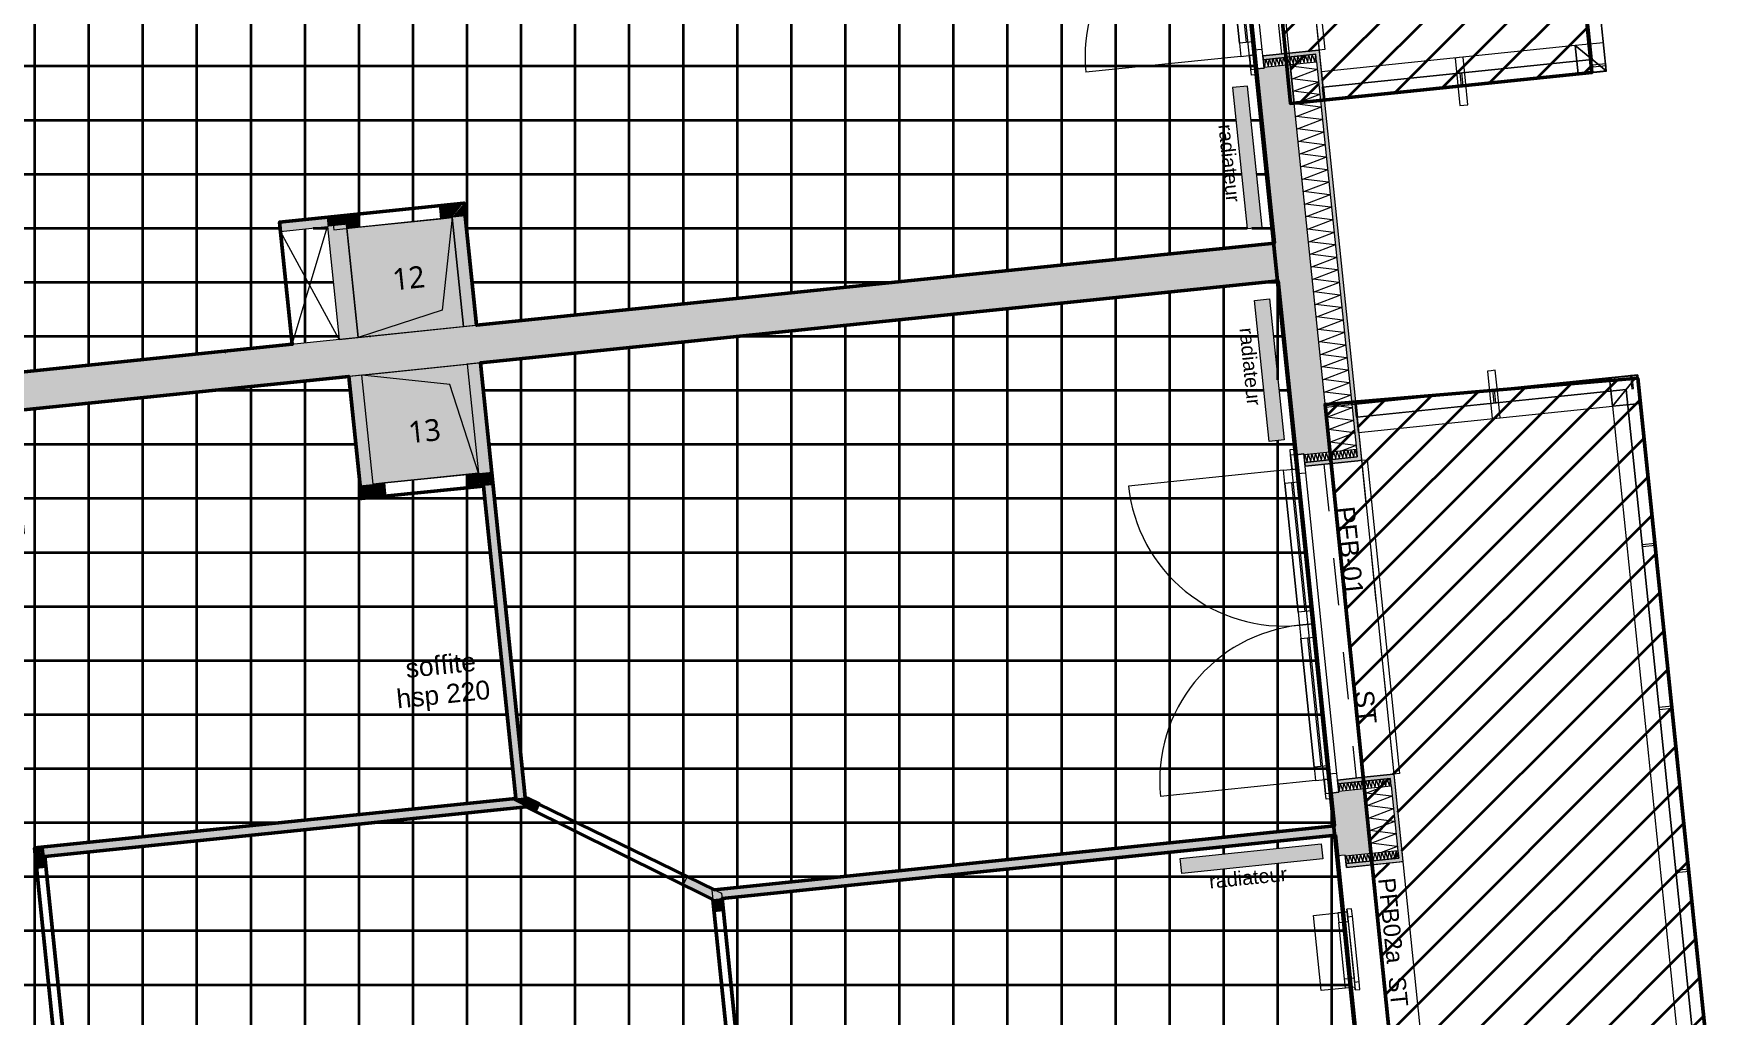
# Model space of a CAD drawing. Header units: metres. Extents: x 399 to 3028, y -427 to 863.
# Drawn here: x 721.58 to 730.52, y -324.22 to -319.02 of the extents above; entities that cross this region are included whole.
import ezdxf

# ---------------------------------------------------------------- set-up
doc = ezdxf.new("R2010")
doc.units = ezdxf.units.M
doc.linetypes.add('IMPORT-Traits plan _6_', pattern=[0.5, 0.25, -0.25])
for name, color, linetype, lineweight in [('01-Balcons_structure_Stylo_No__1', 250, 'Continuous', 9), ('01-Dalles_3D_Stylo_No__1', 250, 'Continuous', 9), ('01-Murs LOGTS', 250, 'Continuous', 9), ('01-Murs LOGTS_Stylo_No__1', 250, 'Continuous', 9), ('01-Murs_structure', 250, 'Continuous', 9), ('01-Murs_structure_Stylo_No__1', 250, 'Continuous', 9), ('01-Murs_structure_Stylo_No__2', 8, 'Continuous', 9), ('02-Cloisons_2nd oeuvre', 250, 'Continuous', 9), ('02-Cloisons_2nd oeuvre_Stylo_No__1', 250, 'Continuous', 9), ('02-Cloisons_2nd oeuvre_Stylo_No__47', 7, 'Continuous', 18), ('02-Gaines numerotées_Stylo_No__1', 250, 'Continuous', 9), ('02-Gaines numerotées_Stylo_No__2', 8, 'Continuous', 9), ('02-Gaines numerotées_Stylo_No__83', 7, 'Continuous', 18), ('02-Serrurerie GC_snd oeuvre_Stylo_No__1', 250, 'Continuous', 9), ('02-Serrurerie_2nd oeuvre_Stylo_No__1', 250, 'Continuous', 9), ('03-Mobilier_3D_Stylo_No__2', 8, 'Continuous', 9), ('03-Radiateurs_Stylo_No__1', 250, 'Continuous', 9), ('03-Radiateurs_Stylo_No__62', 253, 'Continuous', 9), ('04-Textes 100_text_Stylo_No__2', 8, 'Continuous', 9), ('04-Textes 50 _text_Stylo_No__7', 7, 'Continuous', 18), ('06-SHAB pièces 50_Stylo_No__102', 71, 'Continuous', 50), ('AES-Charge', 5, 'Continuous', 35), ('Fenêtres ARCHICAD_Stylo_No__1', 250, 'Continuous', 9), ('Marques de fenêtre ARCHICAD_Stylo_No__1', 250, 'Continuous', 9), ('Plan De Charge - PH R_1_dwg', 8, 'Continuous', 9)]:
    doc.layers.add(name, color=color, linetype=linetype, lineweight=lineweight)
doc.styles.add('Arial', font='arial.ttf', dxfattribs={"height": 0.1})
doc.styles.add('Arial_4', font='arial.ttf', dxfattribs={"height": 0.075})
doc.styles.add('Arial_6', font='arial.ttf', dxfattribs={"height": 0.09})
doc.styles.add('Malgun Gothic Semilight', font='malgunsl.ttf', dxfattribs={"height": 0.115})
pattern_1 = [(45, (46.337, 45.172), (-0.11242998, 0.11242998), [])]

# ---------------------------------------------------------------- blocks, each defined once
blk = doc.blocks.new('Plan De Charge - PH R_1_dwg__X415-779633-Plan De Charge - PH R_1 1_100')
at = {"layer": '01-Murs_structure_Stylo_No__2'}
blk.add_line((377.0884, -319.1933), (377.1226, -319.1803), dxfattribs=at)
at = {"layer": '01-Murs_structure_Stylo_No__2', "flags": 128}
for points in [[(377.0952, -319.2597), (377.2241, -319.2105), (377.0884, -319.1933)], [(377.102, -319.326), (377.2309, -319.2768), (377.0952, -319.2597)], [(377.1089, -319.3923), (377.2378, -319.3431), (377.102, -319.326)], [(377.1157, -319.4586), (377.2446, -319.4094), (377.1089, -319.3923)], [(377.1226, -319.5249), (377.2514, -319.4757), (377.1157, -319.4586)], [(377.1294, -319.5912), (377.2583, -319.5421), (377.1226, -319.5249)], [(377.1362, -319.6575), (377.2651, -319.6084), (377.1294, -319.5912)], [(377.1431, -319.7239), (377.2719, -319.6747), (377.1362, -319.6575)], [(377.1499, -319.7902), (377.2788, -319.741), (377.1431, -319.7239)], [(377.1567, -319.8565), (377.2856, -319.8073), (377.1499, -319.7902)], [(377.1636, -319.9228), (377.2925, -319.8736), (377.1567, -319.8565)], [(377.1704, -319.9891), (377.2993, -319.9399), (377.1636, -319.9228)], [(377.1772, -320.0554), (377.3061, -320.0063), (377.1704, -319.9891)], [(377.1841, -320.1218), (377.313, -320.0726), (377.1772, -320.0554)], [(377.1909, -320.1881), (377.3198, -320.1389), (377.1841, -320.1218)], [(377.1977, -320.2544), (377.3266, -320.2052), (377.1909, -320.1881)], [(377.2046, -320.3207), (377.3335, -320.2715), (377.1977, -320.2544)], [(377.2114, -320.387), (377.3403, -320.3378), (377.2046, -320.3207)], [(377.2183, -320.4533), (377.3471, -320.4042), (377.2114, -320.387)], [(377.2251, -320.5196), (377.354, -320.4705), (377.2183, -320.4533)], [(377.2319, -320.586), (377.3608, -320.5368), (377.2251, -320.5196)], [(377.2388, -320.6523), (377.3676, -320.6031), (377.2319, -320.586)], [(377.2456, -320.7186), (377.3745, -320.6694), (377.2388, -320.6523)], [(377.2524, -320.7849), (377.3813, -320.7357), (377.2456, -320.7186)], [(377.2593, -320.8512), (377.3882, -320.802), (377.2524, -320.7849)], [(377.2661, -320.9175), (377.395, -320.8684), (377.2593, -320.8512)], [(377.2729, -320.9839), (377.4018, -320.9347), (377.2661, -320.9175)], [(377.2798, -321.0502), (377.4087, -321.001), (377.2729, -320.9839)], [(377.2866, -321.1165), (377.4155, -321.0673), (377.2798, -321.0502)], [(377.3508, -321.2298), (377.4292, -321.1999), (377.2934, -321.1828), (377.4223, -321.1336), (377.2866, -321.1165)]]:
    blk.add_lwpolyline(points, dxfattribs=at)
blk = doc.blocks.new('Plan De Charge - PH R_1_dwg__X416-779634-Plan De Charge - PH R_1 1_100')
at = {"layer": '01-Murs_structure_Stylo_No__2'}
blk.add_line((377.4848, -323.0396), (377.5715, -323.0066), dxfattribs=at)
at = {"layer": '01-Murs_structure_Stylo_No__2', "flags": 128}
for points in [[(377.4917, -323.1059), (377.6206, -323.0568), (377.4848, -323.0396)], [(377.4985, -323.1723), (377.6274, -323.1231), (377.4917, -323.1059)], [(377.5053, -323.2386), (377.6342, -323.1894), (377.4985, -323.1723)], [(377.5635, -323.3542), (377.6479, -323.322), (377.5122, -323.3049), (377.6411, -323.2557), (377.5053, -323.2386)]]:
    blk.add_lwpolyline(points, dxfattribs=at)
blk = doc.blocks.new('Plan De Charge - PH R_1_dwg__X430-779648-Plan De Charge - PH R_1 1_100')
at = {"layer": '01-Murs_structure_Stylo_No__2', "flags": 128}
for points in [[(377.0109, -319.1525), (377.0249, -319.1894), (377.0298, -319.1506)], [(377.0298, -319.1506), (377.0439, -319.1874), (377.0488, -319.1486)], [(377.0488, -319.1486), (377.0628, -319.1855), (377.0677, -319.1467)], [(377.0677, -319.1467), (377.0818, -319.1835), (377.0867, -319.1447), (377.1007, -319.1816), (377.1056, -319.1428), (377.1197, -319.1796), (377.1246, -319.1408), (377.1386, -319.1776), (377.1435, -319.1389), (377.1576, -319.1757), (377.1625, -319.1369), (377.1765, -319.1737), (377.1814, -319.135), (377.1955, -319.1718), (377.2004, -319.133), (377.2144, -319.1698), (377.2193, -319.1311)], [(376.943, -319.181), (376.9491, -319.1972), (376.954, -319.1584), (376.9681, -319.1952), (376.973, -319.1564)], [(376.973, -319.1564), (376.987, -319.1933), (376.9919, -319.1545)], [(376.9919, -319.1545), (377.006, -319.1913), (377.0109, -319.1525)]]:
    blk.add_lwpolyline(points, dxfattribs=at)
blk = doc.blocks.new('Plan De Charge - PH R_1_dwg__X433-779651-Plan De Charge - PH R_1 1_100')
at = {"layer": '01-Murs_structure_Stylo_No__2', "flags": 128}
for points in [[(377.158, -321.2675), (377.1608, -321.2504), (377.1735, -321.2874), (377.1797, -321.2484), (377.1924, -321.2854)], [(377.1924, -321.2854), (377.1987, -321.2465), (377.2114, -321.2834)], [(377.2114, -321.2834), (377.2176, -321.2445), (377.2303, -321.2815)], [(377.2303, -321.2815), (377.2366, -321.2426), (377.2493, -321.2795)], [(377.2493, -321.2795), (377.2555, -321.2406), (377.2682, -321.2776)], [(377.2682, -321.2776), (377.2745, -321.2387), (377.2872, -321.2756)], [(377.2872, -321.2756), (377.2934, -321.2367), (377.3061, -321.2737), (377.3124, -321.2348), (377.3251, -321.2717), (377.3313, -321.2328), (377.344, -321.2698), (377.3503, -321.2309), (377.363, -321.2678), (377.3692, -321.2289), (377.3819, -321.2659), (377.3882, -321.227), (377.4009, -321.2639), (377.4071, -321.225), (377.4198, -321.262), (377.426, -321.223), (377.4388, -321.26)]]:
    blk.add_lwpolyline(points, dxfattribs=at)
blk = doc.blocks.new('Plan De Charge - PH R_1_dwg__X434-779652-Plan De Charge - PH R_1 1_100')
at = {"layer": '01-Murs_structure_Stylo_No__2', "flags": 128}
for points in [[(377.3379, -323.0128), (377.3441, -323.029), (377.349, -322.9903), (377.3631, -323.0271), (377.368, -322.9883)], [(377.368, -322.9883), (377.382, -323.0251), (377.3869, -322.9864)], [(377.3869, -322.9864), (377.401, -323.0232), (377.4059, -322.9844)], [(377.4059, -322.9844), (377.4199, -323.0212), (377.4248, -322.9824)], [(377.4248, -322.9824), (377.4389, -323.0193), (377.4438, -322.9805)], [(377.4438, -322.9805), (377.4578, -323.0173), (377.4627, -322.9785)], [(377.4627, -322.9785), (377.4768, -323.0154), (377.4817, -322.9766), (377.4957, -323.0134), (377.5006, -322.9746), (377.5146, -323.0115), (377.5195, -322.9727), (377.5336, -323.0095), (377.5385, -322.9707), (377.5525, -323.0076), (377.5574, -322.9688), (377.5715, -323.0056), (377.5764, -322.9668), (377.5904, -323.0036), (377.5953, -322.9649), (377.6094, -323.0017), (377.6143, -322.9629)]]:
    blk.add_lwpolyline(points, dxfattribs=at)
blk = doc.blocks.new('Plan De Charge - PH R_1_dwg__X436-779654-Plan De Charge - PH R_1 1_100')
at = {"layer": '01-Murs_structure_Stylo_No__2', "flags": 128}
for points in [[(377.5061, -323.3994), (377.5123, -323.3605), (377.525, -323.3974), (377.5313, -323.3585), (377.544, -323.3955), (377.5502, -323.3566), (377.5629, -323.3935), (377.5692, -323.3546), (377.5819, -323.3916), (377.5881, -323.3527), (377.6008, -323.3896), (377.6071, -323.3507), (377.6198, -323.3877), (377.626, -323.3487), (377.6387, -323.3857), (377.645, -323.3468), (377.6577, -323.3838)], [(377.377, -323.3913), (377.3797, -323.3741), (377.3924, -323.4111), (377.3986, -323.3722), (377.4113, -323.4091)], [(377.4113, -323.4091), (377.4176, -323.3702), (377.4303, -323.4072)], [(377.4303, -323.4072), (377.4365, -323.3683), (377.4492, -323.4052)], [(377.4492, -323.4052), (377.4555, -323.3663), (377.4682, -323.4033)], [(377.4682, -323.4033), (377.4744, -323.3644), (377.4871, -323.4013)], [(377.4871, -323.4013), (377.4934, -323.3624), (377.5061, -323.3994)]]:
    blk.add_lwpolyline(points, dxfattribs=at)
blk = doc.blocks.new('Plan De Charge - PH R_1_dwg_Fenêtre châssis double 22_4-779661-Plan De Charge - PH R_1 1_100')
at = {"layer": 'Fenêtres ARCHICAD_Stylo_No__1', "linetype": 'IMPORT-Traits plan _6_'}
for p, q in [((376.7209, -317.4172), (376.9055, -319.2077)), ((377.0658, -317.447), (377.2371, -319.1082)), ((376.8669, -317.4675), (377.0381, -319.1287))]:
    blk.add_line(p, q, dxfattribs=at)
at = {"layer": 'Fenêtres ARCHICAD_Stylo_No__1'}
for p, q in [((376.696, -317.5655), (376.7663, -318.2469)), ((376.8011, -318.2433), (376.7308, -317.5619)), ((376.7806, -318.3861), (376.8509, -319.0675)), ((376.8857, -319.064), (376.8154, -318.3826)), ((376.8232, -319.1408), (376.0026, -319.2253))]:
    blk.add_line(p, q, dxfattribs=at)
at = {"layer": 'Fenêtres ARCHICAD_Stylo_No__1', "flags": 128}
for points in [[(376.9453, -319.2036), (376.9386, -319.1389), (376.9453, -319.2036), (376.9055, -319.2077), (376.9453, -319.2036), (376.935, -319.1041), (376.8903, -319.1087), (376.8928, -319.1336), (376.868, -319.1361), (376.8757, -319.2107), (376.6911, -317.4202), (376.688, -317.3904), (376.7179, -317.3873), (376.7209, -317.4172), (376.6911, -317.4202), (376.6988, -317.4948), (376.7237, -317.4923), (376.7262, -317.5171), (376.771, -317.5125), (376.7607, -317.4131), (376.7209, -317.4172), (376.7607, -317.4131), (376.7674, -317.4777), (376.7607, -317.4131)], [(376.7674, -317.4777), (376.9067, -317.4634), (377.0459, -317.449), (377.0658, -317.447), (377.0957, -317.4439), (377.2669, -319.1051), (377.2371, -319.1082), (377.2172, -319.1102), (377.0779, -319.1246), (376.9386, -319.1389)], [(376.654, -317.4995), (376.7237, -317.4923), (376.7308, -317.5619), (376.6612, -317.5691), (376.654, -317.4995), (375.8334, -317.584)], [(376.935, -319.1041), (376.853, -318.3083), (376.771, -317.5125)]]:
    blk.add_lwpolyline(points, dxfattribs=at)
for points in [[(376.7179, -317.3873), (376.7209, -317.4172)], [(376.7314, -318.2505), (376.6612, -317.5691)], [(376.8083, -318.3129), (376.8011, -318.2433), (376.7314, -318.2505), (376.7386, -318.3201)], [(376.816, -319.0711), (376.7458, -318.3897), (376.8154, -318.3826), (376.8083, -318.3129), (376.7386, -318.3201), (376.7458, -318.3897)], [(376.8928, -319.1336), (376.8857, -319.064), (376.816, -319.0711), (376.8232, -319.1408)], [(376.9086, -319.2375), (376.9055, -319.2077), (376.9086, -319.2375), (376.8787, -319.2406), (376.8757, -319.2107), (376.9055, -319.2077)]]:
    blk.add_lwpolyline(points, close=True, dxfattribs=at)
at = {"layer": 'Fenêtres ARCHICAD_Stylo_No__1'}
for centre, start, end in [((376.654, -317.4995), 185.88508, 275.88508), ((376.8232, -319.1408), 95.88508, 185.88508)]:
    blk.add_arc(centre, 0.825, start, end, dxfattribs=at)
blk = doc.blocks.new('Plan De Charge - PH R_1_dwg_Fenêtre châssis double 22_4-779663-Plan De Charge - PH R_1 1_100')
at = {"layer": 'Fenêtres ARCHICAD_Stylo_No__1', "linetype": 'IMPORT-Traits plan _6_'}
for p, q in [((377.1159, -321.249), (377.3005, -323.0395)), ((377.4608, -321.2788), (377.632, -322.94)), ((377.2619, -321.2993), (377.4331, -322.9605))]:
    blk.add_line(p, q, dxfattribs=at)
at = {"layer": 'Fenêtres ARCHICAD_Stylo_No__1'}
for p, q in [((377.091, -321.3974), (377.1612, -322.0787)), ((377.1961, -322.0752), (377.1258, -321.3938)), ((377.1756, -322.218), (377.2458, -322.8994)), ((377.2806, -322.8958), (377.2104, -322.2144)), ((377.2182, -322.9726), (376.3975, -323.0572))]:
    blk.add_line(p, q, dxfattribs=at)
at = {"layer": 'Fenêtres ARCHICAD_Stylo_No__1', "flags": 128}
for points in [[(377.3403, -323.0354), (377.3336, -322.9708), (377.3403, -323.0354), (377.3005, -323.0395), (377.3403, -323.0354), (377.33, -322.936), (377.2853, -322.9406), (377.2878, -322.9654), (377.263, -322.968), (377.2706, -323.0426), (377.0861, -321.2521), (377.083, -321.2223), (377.1128, -321.2192), (377.1159, -321.249), (377.0861, -321.2521), (377.0938, -321.3267), (377.1186, -321.3241), (377.1212, -321.349), (377.166, -321.3444), (377.1557, -321.2449), (377.1159, -321.249), (377.1557, -321.2449), (377.1624, -321.3096), (377.1557, -321.2449)], [(377.1624, -321.3096), (377.3016, -321.2952), (377.4409, -321.2809), (377.4608, -321.2788), (377.4906, -321.2757), (377.6619, -322.9369), (377.632, -322.94), (377.6121, -322.9421), (377.4729, -322.9564), (377.3336, -322.9708)], [(377.049, -321.3313), (377.1186, -321.3241), (377.1258, -321.3938), (377.0562, -321.4009), (377.049, -321.3313), (376.2284, -321.4159)], [(377.33, -322.936), (377.248, -322.1402), (377.166, -321.3444)]]:
    blk.add_lwpolyline(points, dxfattribs=at)
for points in [[(377.1128, -321.2192), (377.1159, -321.249)], [(377.1264, -322.0823), (377.0562, -321.4009)], [(377.2032, -322.1448), (377.1961, -322.0752), (377.1264, -322.0823), (377.1336, -322.152)], [(377.211, -322.903), (377.1408, -322.2216), (377.2104, -322.2144), (377.2032, -322.1448), (377.1336, -322.152), (377.1408, -322.2216)], [(377.2878, -322.9654), (377.2806, -322.8958), (377.211, -322.903), (377.2182, -322.9726)], [(377.3036, -323.0694), (377.3005, -323.0395), (377.3036, -323.0694), (377.2737, -323.0724), (377.2706, -323.0426), (377.3005, -323.0395)]]:
    blk.add_lwpolyline(points, close=True, dxfattribs=at)
at = {"layer": 'Fenêtres ARCHICAD_Stylo_No__1'}
for centre, start, end in [((377.049, -321.3313), 185.88508, 275.88508), ((377.2182, -322.9726), 95.88508, 185.88508)]:
    blk.add_arc(centre, 0.825, start, end, dxfattribs=at)
blk = doc.blocks.new('Plan De Charge - PH R_1_dwg_Fenêtre 22_4-779664-Plan De Charge - PH R_1 1_100')
at = {"layer": 'Fenêtres ARCHICAD_Stylo_No__1'}
for p, q in [((377.3716, -324.0224), (377.3409, -323.724)), ((377.3965, -324.0199), (377.3657, -323.7214)), ((377.3906, -323.7189), (377.4214, -324.0173))]:
    blk.add_line(p, q, dxfattribs=at)
at = {"layer": 'Fenêtres ARCHICAD_Stylo_No__1', "flags": 128}
for points in [[(377.2064, -323.6876), (377.3358, -323.6743), (377.3855, -323.6691), (377.3358, -323.6743), (377.3409, -323.724), (377.3906, -323.7189), (377.3855, -323.6691), (377.4265, -324.067), (377.3768, -324.0722), (377.3716, -324.0224), (377.4214, -324.0173), (377.4265, -324.067), (377.3768, -324.0722), (377.2474, -324.0855)], [(377.3839, -323.6542), (377.3855, -323.6691)], [(377.4239, -324.0422), (377.428, -324.0819), (377.4529, -324.0794), (377.4488, -324.0396)], [(377.428, -324.0819), (377.4265, -324.067)]]:
    blk.add_lwpolyline(points, close=True, dxfattribs=at)
blk.add_lwpolyline([(377.4488, -324.0396), (377.4129, -323.6914), (377.4088, -323.6517), (377.3839, -323.6542), (377.3881, -323.694), (377.4129, -323.6914)], dxfattribs=at)
blk = doc.blocks.new('Plan De Charge - PH R_1_dwg-779150-Plan De Charge - PH R_1 1_100')
at = {"layer": '01-Murs LOGTS', "lineweight": 35}
blk.add_hatch(color=18, dxfattribs=at).paths.add_polyline_path([(365.959, -321.4676), (377.0206, -320.3278), (377.0001, -320.1288), (365.9385, -321.2687)])
at = {"layer": '01-Murs_structure', "lineweight": 35}
for color, points in [(10, [(376.9407, -319.1588), (377.2391, -319.128), (377.2371, -319.1082), (376.9386, -319.1389), (376.9392, -319.1443)]), (10, [(377.4389, -321.261), (377.4587, -321.2589), (377.2391, -319.128), (377.2192, -319.1301), (377.4386, -321.2589)]), (18, [(377.1562, -321.2499), (377.2955, -321.2355), (377.084, -319.1842), (376.9448, -319.1986), (376.9448, -319.2036), (376.9055, -319.2077), (377.1159, -321.249), (377.1557, -321.2449), (377.1561, -321.249)]), (10, [(377.1624, -321.3096), (377.4608, -321.2788), (377.4587, -321.2589), (377.1603, -321.2897)]), (10, [(377.3357, -322.9907), (377.6341, -322.9599), (377.632, -322.94), (377.3336, -322.9708), (377.3348, -322.9827)]), (10, [(377.6578, -323.3847), (377.6777, -323.3827), (377.6341, -322.9599), (377.6142, -322.962), (377.6575, -323.3827)]), (18, [(377.3751, -323.3736), (377.5144, -323.3593), (377.479, -323.0161), (377.3398, -323.0305), (377.3398, -323.0355), (377.3005, -323.0395), (377.3348, -323.3728), (377.3746, -323.3687)]), (10, [(377.3813, -323.4333), (377.6797, -323.4026), (377.6777, -323.3827), (377.3792, -323.4134)])]:
    blk.add_hatch(color=color, dxfattribs=at).paths.add_polyline_path(points)
at = {"layer": '02-Cloisons_2nd oeuvre', "lineweight": 35}
for points in [[(372.5892, -320.0002), (372.6488, -319.994), (372.6417, -319.9244), (372.582, -319.9306), (372.5885, -319.994)], [(372.6488, -319.994), (372.7083, -319.9175), (372.6417, -319.9244)], [(372.6488, -319.994), (372.7185, -319.9869), (372.7113, -319.9172), (372.6547, -319.9869)], [(371.7411, -320.0676), (371.9903, -320.042), (371.9852, -319.9922), (371.736, -320.0179), (371.7374, -320.0317)], [(371.9903, -320.042), (372.0846, -319.982), (371.9852, -319.9922), (371.9892, -320.0317)], [(371.9903, -320.042), (372.0898, -320.0317), (372.0846, -319.982), (372.0064, -320.0317)], [(372.0517, -320.6386), (372.1512, -320.6283), (372.0898, -320.0317), (371.9903, -320.042), (372.0493, -320.6151)], [(372.0918, -320.0514), (372.1512, -320.0429), (372.1443, -319.9757), (372.0846, -319.982), (372.0917, -320.051)], [(372.7083, -320.5709), (372.7779, -320.5638), (372.7185, -319.9869), (372.6488, -319.994), (372.6627, -320.1288)], [(372.1616, -321.4118), (372.2312, -321.4046), (372.1717, -320.8277), (372.1021, -320.8349)], [(372.7882, -321.3472), (372.8579, -321.34), (372.7984, -320.7631), (372.7288, -320.7703), (372.7882, -321.3472)], [(372.8651, -321.4097), (372.8579, -321.34), (372.7882, -321.3472), (372.8579, -321.4038)], [(372.7954, -321.4168), (372.8651, -321.4097), (372.7882, -321.3472), (372.7947, -321.4097)], [(372.1687, -321.4814), (372.2312, -321.4046), (372.1616, -321.4118), (372.1673, -321.4676)], [(372.1687, -321.4814), (372.2384, -321.4742), (372.2312, -321.4046), (372.1717, -321.4777)], [(372.9856, -323.0679), (373.0352, -323.0613), (372.8651, -321.4097), (372.8155, -321.4168), (372.985, -323.0613)], [(370.4939, -323.3749), (373.0405, -323.1125), (372.9567, -323.0709), (370.4888, -323.3252), (370.4894, -323.3303)], [(373.0405, -323.1125), (373.0498, -323.0613), (372.9567, -323.0709), (373.0262, -323.1054)], [(373.0405, -323.1125), (373.1095, -323.1054), (373.1152, -323.0938), (373.0498, -323.0613), (373.0418, -323.1054)], [(373.093, -323.1386), (373.1095, -323.1054), (373.0405, -323.1125), (373.0498, -323.1171)], [(374.028, -323.6029), (377.3232, -323.2634), (377.3181, -323.2137), (374.0229, -323.5532), (374.0254, -323.578)], [(370.4939, -323.3749), (370.4888, -323.3252), (370.4391, -323.3303), (370.4888, -323.3707)], [(370.4442, -323.38), (370.4939, -323.3749), (370.4391, -323.3303), (370.4437, -323.3749)], [(370.4501, -323.4369), (370.4998, -323.4317), (370.4939, -323.3749), (370.4442, -323.38)], [(374.028, -323.6029), (374.0219, -323.5441), (373.8945, -323.4807), (373.8722, -323.5255), (374.0229, -323.6003)], [(374.0229, -323.5532), (374.0373, -323.5517), (374.0219, -323.5441)], [(374.081, -323.6292), (374.0749, -323.5981), (374.028, -323.6029), (374.0749, -323.6262)], [(374.0347, -323.6675), (374.0844, -323.6624), (374.081, -323.6292), (374.028, -323.6029), (374.0307, -323.6292)]]:
    blk.add_hatch(color=18, dxfattribs=at).paths.add_polyline_path(points)
h = blk.add_hatch(color=18, dxfattribs=at)
h.paths.add_polyline_path([(372.7357, -321.423), (372.7882, -321.4176), (372.7882, -321.3472), (372.7288, -321.3557), (372.7338, -321.4046)])
h.paths.add_polyline_path([(372.7882, -321.4176), (372.7954, -321.4168), (372.7882, -321.3472), (372.7882, -321.4168)])
h = blk.add_hatch(color=18, dxfattribs=at)
h.paths.add_polyline_path([(372.2915, -321.4046), (372.2909, -321.3984), (372.2312, -321.4046)])
h.paths.add_polyline_path([(372.2384, -321.4742), (372.298, -321.4676), (372.2915, -321.4046), (372.2312, -321.4046), (372.2377, -321.4676)])
at = {"layer": '02-Gaines numerotées_Stylo_No__2', "lineweight": 35}
for points in [[(372.1512, -320.6283), (372.7083, -320.5709), (372.6488, -319.994), (372.0917, -320.0514), (372.1498, -320.6151)], [(372.2312, -321.4046), (372.7882, -321.3472), (372.7286, -320.7703), (372.1717, -320.8277)]]:
    blk.add_hatch(color=10, dxfattribs=at).paths.add_polyline_path(points)
at = {"layer": '03-Radiateurs_Stylo_No__62', "lineweight": 35}
for points in [[(376.8558, -320.0523), (376.9354, -320.0441), (376.8585, -319.2981), (376.7789, -319.3063), (376.7876, -319.3904)], [(376.9718, -321.1784), (377.0514, -321.1702), (376.9745, -320.4242), (376.895, -320.4324), (376.9453, -320.921)], [(376.5105, -323.4654), (377.2565, -323.3885), (377.2483, -323.3089), (376.5023, -323.3858)]]:
    blk.add_hatch(color=43, dxfattribs=at).paths.add_polyline_path(points)
at = {"layer": 'AES-Charge'}
h = blk.add_hatch(dxfattribs=at)
h.set_pattern_fill('FP_93', color=1, style=0, pattern_type=2)
h.set_pattern_definition([(0, (46.337, 45.172), (0, 0.286), []), (90, (46.337, 45.172), (-0.286, 2e-17), [])])
h.paths.add_polyline_path([(373.8065, -331.0354), (373.8065, -331.0354), (373.8556, -331.0303)])
h.paths.add_polyline_path([(367.1789, -333.3051), (371.4584, -333.2239), (371.125, -329.9873), (371.088, -329.9911), (371.0829, -329.9414), (371.1696, -329.9324), (371.2085, -330.3103), (371.3179, -330.299), (371.3467, -330.5787), (372.8289, -330.426), (372.7611, -329.7685), (373.7161, -329.6701), (373.7279, -329.7845), (373.6782, -329.7896), (373.6715, -329.7249), (372.816, -329.8131), (372.8837, -330.4706), (371.3519, -330.6284), (371.5645, -332.6926), (372.3603, -332.6106), (372.3675, -332.6953), (372.2994, -332.7023), (372.3445, -333.14), (372.4141, -333.1328), (372.4223, -333.2057), (374.027, -333.1752), (373.7673, -330.655), (373.8171, -330.6499), (373.8563, -331.0239), (373.8788, -331.0215), (373.884, -331.0713), (373.8607, -331.0737), (374.0728, -333.1312), (374.9999, -333.0357), (374.7442, -330.5544), (374.7939, -330.5492), (375.0631, -333.1556), (378.3321, -333.0936), (377.9395, -329.2852), (374.6981, -329.6192), (374.7048, -329.6838), (374.655, -329.6889), (374.6433, -329.5745), (377.9343, -329.2351), (377.6367, -326.3475), (366.5794, -327.4869), (366.5845, -327.5369), (366.5796, -327.5375), (366.7282, -328.9798), (366.7332, -328.9793), (366.7519, -329.1608), (366.7469, -329.1614), (366.8432, -330.0964), (366.8482, -330.0959), (366.8769, -330.3747), (370.2175, -330.0305), (370.2226, -330.0803), (366.8821, -330.4245), (366.9709, -331.2867), (366.9659, -331.2872), (367.1504, -333.0777), (367.1554, -333.0772), (367.1736, -333.2535)])
h.paths.add_polyline_path([(368.2491, -333.2189), (367.4991, -333.2189), (367.4991, -333.1389), (368.2491, -333.1389)])
h.paths.add_polyline_path([(374.1567, -333.1728), (375.0123, -333.1566), (375.005, -333.0854), (374.4475, -333.1428)])
h.paths.add_polyline_path([(374.7494, -330.9821), (374.7443, -330.9324), (374.7826, -330.9284), (374.7877, -330.9782)])
h.paths.add_polyline_path([(377.1309, -329.4868), (377.1227, -329.4072), (377.8687, -329.3303), (377.8769, -329.4099)])
h.paths.add_polyline_path([(366.9173, -327.572), (366.9091, -327.4924), (367.6552, -327.4155), (367.6634, -327.4951)])
h.paths.add_polyline_path([(372.5101, -327.5314), (372.5049, -327.4816), (372.7541, -327.4559), (372.6927, -326.8593), (373.4188, -326.7845), (373.4854, -327.4311), (373.3561, -327.4444), (373.3492, -327.3747), (372.9113, -327.4198), (372.9184, -327.4895), (372.7541, -327.5062)])
h.paths.add_polyline_path([(366.5589, -327.2879), (370.8018, -326.8507), (370.5392, -324.3023), (370.589, -324.2972), (370.6169, -324.5686), (371.6445, -324.4627), (371.6496, -324.5125), (370.7315, -324.6071), (370.9057, -326.2981), (371.7015, -326.2161), (371.7087, -326.3008), (371.6406, -326.3079), (371.6872, -326.7454), (371.7553, -326.7384), (371.7568, -326.7523), (374.3252, -326.4876), (374.1238, -324.533), (374.1736, -324.5278), (374.3751, -326.4825), (377.6161, -326.1481), (377.3188, -323.2639), (374.0777, -323.5978), (374.0844, -323.6624), (374.0347, -323.6675), (374.028, -323.6029), (373.8722, -323.5255), (373.8945, -323.4807), (374.0373, -323.5517), (377.3137, -323.2137), (377.0162, -320.3282), (365.9592, -321.4683), (365.9643, -321.5179), (365.9595, -321.5184), (366.1081, -322.9607), (366.1129, -322.9602), (366.15, -323.32), (366.1451, -323.3205), (366.2415, -324.2556), (366.2464, -324.2551), (366.2729, -324.5126), (366.268, -324.5131), (366.5453, -327.1989), (366.5496, -327.1984)])
h.paths.add_polyline_path([(377.5922, -327.1998), (377.5153, -326.4537), (377.5949, -326.4455), (377.6718, -327.1916), (377.6283, -327.1961)])
h.paths.add_polyline_path([(366.8787, -327.1975), (366.8705, -327.1179), (367.6166, -327.041), (367.6248, -327.1206), (367.4371, -327.14)])
h.paths.add_polyline_path([(373.1862, -325.014), (373.1862, -325.014), (373.2352, -325.0089)])
h.paths.add_polyline_path([(373.3484, -326.5883), (373.1189, -324.3611), (372.5151, -324.4233), (372.5099, -324.3736), (373.1635, -324.3062), (373.2359, -325.0025), (373.2585, -325.0001), (373.2636, -325.0499), (373.2404, -325.0523), (373.3981, -326.5831)])
h.paths.add_polyline_path([(374.129, -324.9607), (374.1239, -324.911), (374.1622, -324.907), (374.1673, -324.9568)])
h.paths.add_polyline_path([(376.5105, -323.4654), (376.5023, -323.3858), (377.2483, -323.3089), (377.2565, -323.3885)])
h.paths.add_polyline_path([(370.4501, -323.4369), (370.4391, -323.3303), (372.9856, -323.0679), (372.8153, -321.4148), (372.7357, -321.423), (372.7288, -321.3533), (372.2909, -321.3984), (372.2981, -321.4681), (372.1687, -321.4814), (372.1021, -320.8349), (372.7984, -320.7631), (373.0354, -323.0628), (373.0498, -323.0613), (373.1152, -323.0938), (373.093, -323.1386), (373.0405, -323.1125), (370.4939, -323.3749), (370.4998, -323.4317)])
h.paths.add_polyline_path([(370.0295, -321.7016), (370.0244, -321.6519), (370.2736, -321.6262), (370.2121, -321.0296), (370.3116, -321.0193), (370.3782, -321.6657), (370.2121, -321.6828)])
h.paths.add_polyline_path([(366.2969, -321.5506), (366.2887, -321.471), (367.0348, -321.3941), (367.043, -321.4737), (366.5589, -321.5236)])
h.paths.add_polyline_path([(365.9386, -321.2687), (376.9957, -320.1288), (376.6983, -317.2436), (373.4078, -317.5827), (373.396, -317.4683), (373.4457, -317.4632), (373.4524, -317.5278), (376.6931, -317.1934), (376.3957, -314.308), (370.5368, -314.9118), (370.5384, -314.9267), (370.4687, -314.9339), (370.5154, -315.3714), (370.5835, -315.3644), (370.5922, -315.449), (369.7964, -315.531), (369.9706, -317.222), (371.5025, -317.0642), (371.5702, -317.7217), (372.4257, -317.6336), (372.4191, -317.5689), (372.4688, -317.5638), (372.4806, -317.6782), (371.5256, -317.7766), (371.4579, -317.1191), (369.8663, -317.283), (369.9341, -317.9406), (369.8474, -317.9495), (369.8422, -317.8998), (369.8792, -317.896), (369.5819, -315.0101), (365.3388, -315.4473), (365.348, -315.5366), (365.3432, -315.5371), (365.6199, -318.2229), (365.6247, -318.2224), (365.6361, -318.3331), (368.9768, -317.9889), (368.982, -318.0387), (365.6413, -318.3829), (365.6689, -318.6515), (365.6641, -318.652), (365.7605, -319.587), (365.7653, -319.5865), (365.7782, -319.7114), (365.7733, -319.7119), (365.9245, -321.154), (365.9268, -321.1537), (365.9385, -321.2674)])
h.paths.add_polyline_path([(366.2606, -321.198), (366.2524, -321.1185), (366.9985, -321.0416), (367.0067, -321.1212), (366.5589, -321.1673)])
h.paths.add_polyline_path([(376.9718, -321.1784), (376.895, -320.4324), (376.9745, -320.4242), (377.0514, -321.1702)])
h.paths.add_polyline_path([(372.0517, -320.6386), (371.9903, -320.042), (371.7411, -320.0676), (371.736, -320.0179), (372.1443, -319.9757), (372.1512, -320.0453), (372.5892, -320.0002), (372.582, -319.9306), (372.7113, -319.9172), (372.7779, -320.5638), (372.0917, -320.6345)])
h.paths.add_polyline_path([(376.8558, -320.0523), (376.7789, -319.3063), (376.8585, -319.2981), (376.9354, -320.0441), (376.9055, -320.0472)])
h.paths.add_polyline_path([(375.8692, -317.241), (375.861, -317.1614), (376.607, -317.0845), (376.6152, -317.1641), (376.331, -317.1934)])
h.paths.add_polyline_path([(372.3299, -316.7035), (372.1286, -314.7489), (372.1783, -314.7437), (372.336, -316.2746), (372.3592, -316.2722), (372.3644, -316.322), (372.3411, -316.3244), (372.3797, -316.6984)])
h.paths.add_polyline_path([(373.3068, -316.6029), (373.1053, -314.6472), (373.155, -314.6421), (373.3565, -316.5978)])
h.paths.add_polyline_path([(373.2298, -316.2328), (373.2247, -316.1831), (373.263, -316.1791), (373.2681, -316.2288)])
h.paths.add_polyline_path([(365.6788, -315.5511), (365.6706, -315.4716), (366.4167, -315.3947), (366.4249, -315.4743)])
h.paths.add_polyline_path([(365.3183, -315.2484), (371.4613, -314.6154), (371.3947, -313.9688), (371.524, -313.9555), (371.531, -314.0252), (371.9689, -313.98), (371.9617, -313.9104), (372.0413, -313.9022), (371.871, -312.2491), (369.3244, -312.5114), (369.3134, -312.4049), (369.3632, -312.3997), (369.369, -312.4566), (371.9156, -312.1942), (371.9617, -312.158), (371.9926, -312.1973), (371.9351, -312.2425), (371.9207, -312.2439), (372.1577, -314.5436), (376.3751, -314.1085), (376.0778, -311.2235), (372.8, -311.5625), (372.6765, -311.6596), (372.6456, -311.6203), (372.7824, -311.5128), (372.7757, -311.4482), (372.8254, -311.443), (372.8349, -311.5074), (376.0726, -311.1733), (375.7751, -308.2877), (369.9166, -308.8917), (369.9181, -308.9066), (369.8485, -308.9138), (369.8951, -309.3513), (369.9632, -309.3443), (369.9719, -309.4288), (369.1761, -309.5108), (369.3504, -311.2019), (370.2685, -311.1073), (370.2736, -311.157), (369.2461, -311.2629), (369.274, -311.5343), (369.2243, -311.5394), (368.9616, -308.99), (364.7185, -309.4274), (364.7276, -309.5161), (364.7229, -309.5166), (364.9996, -312.2024), (365.0044, -312.2019), (365.0331, -312.4805), (365.0283, -312.4809), (365.1247, -313.416), (365.1294, -313.4155), (365.1578, -313.6911), (365.1531, -313.6916), (365.3017, -315.1339), (365.3064, -315.1335), (365.3182, -315.2479)])
h.paths.add_polyline_path([(365.6404, -315.1779), (365.6322, -315.0983), (366.3782, -315.0214), (366.3864, -315.101)])
h.paths.add_polyline_path([(369.5713, -314.8101), (369.5099, -314.2135), (369.2607, -314.2391), (369.2555, -314.1894), (369.6042, -314.1535), (369.6708, -314.7998), (369.6093, -314.8062)])
h.paths.add_polyline_path([(376.2355, -314.0322), (376.1587, -313.2861), (376.2383, -313.2779), (376.3151, -314.024), (376.2849, -314.0271)])
h.paths.add_polyline_path([(375.2489, -311.2208), (375.2407, -311.1413), (375.9868, -311.0644), (375.995, -311.144), (375.7107, -311.1733)])
h.paths.add_polyline_path([(371.1391, -311.0679), (371.1339, -311.0181), (371.7377, -310.9559), (371.5083, -308.7287), (371.5581, -308.7236), (371.7158, -310.2545), (371.739, -310.2521), (371.7441, -310.3018), (371.7209, -310.3042), (371.7926, -311.0005), (371.4715, -311.0336)])
h.paths.add_polyline_path([(372.6865, -310.5827), (372.4851, -308.627), (372.5348, -308.6219), (372.7363, -310.5776)])
h.paths.add_polyline_path([(372.6095, -310.2126), (372.6044, -310.1629), (372.6427, -310.159), (372.6478, -310.2087)])
h.paths.add_polyline_path([(365.0586, -309.531), (365.0504, -309.4514), (365.7964, -309.3745), (365.8046, -309.4541), (365.6121, -309.474)])
h.paths.add_polyline_path([(364.7174, -309.4174), (375.7741, -308.2772), (375.7628, -308.1683), (364.7062, -309.308), (364.7127, -309.3714)])
h = blk.add_hatch(dxfattribs=at)
h.set_pattern_fill('FP_92', color=4, style=0, pattern_type=2)
h.set_pattern_definition(pattern_1)
h.paths.add_polyline_path([(377.1051, -319.3882), (377.2443, -319.3739), (377.2192, -319.1301), (377.0606, -319.1465), (377.0645, -319.1863), (377.084, -319.1842), (377.0865, -319.2077)])
h.paths.add_polyline_path([(377.2642, -319.3718), (378.6804, -319.2259), (378.245, -314.8459), (376.8129, -314.9934), (376.8407, -315.2833), (376.681, -315.2998), (376.7664, -316.1656), (376.932, -316.1485), (377.0638, -317.4472), (376.8946, -317.4646), (377.0586, -319.1265), (377.2371, -319.1082), (377.2469, -319.2036)])
h.paths.add_polyline_path([(376.8927, -317.4447), (377.0437, -317.4271), (376.9141, -316.1704), (376.7684, -316.1855), (376.7723, -316.2253), (376.779, -316.2246), (376.9005, -317.4037), (376.8887, -317.4049), (376.8909, -317.4271)])
h.paths.add_polyline_path([(377.0123, -316.4056), (376.9968, -316.4036), (376.9823, -316.3976), (376.9699, -316.388), (376.9591, -316.3725), (376.9544, -316.3611), (376.9523, -316.3456), (376.9544, -316.3301), (376.9603, -316.3156), (376.9699, -316.3032), (376.9823, -316.2936), (376.9968, -316.2876), (377.0123, -316.2856), (377.0278, -316.2876), (377.0423, -316.2936), (377.0547, -316.3032), (377.0643, -316.3156), (377.0703, -316.3301), (377.0723, -316.3456), (377.0703, -316.3611), (377.0638, -316.3762), (377.0547, -316.388), (377.0423, -316.3976), (377.0278, -316.4036)])
h.paths.add_polyline_path([(376.679, -315.2798), (376.8206, -315.2632), (376.793, -314.9955), (376.6538, -315.0098), (376.6776, -315.2652)])
h = blk.add_hatch(dxfattribs=at)
h.set_pattern_fill('FP_92', color=4, style=0, pattern_type=2)
h.set_pattern_definition(pattern_1)
h.paths.add_polyline_path([(377.722, -325.3737), (377.8613, -325.3596), (377.7511, -324.2899), (377.6093, -324.3045), (377.6303, -324.4832), (377.6718, -324.8861)])
h.paths.add_polyline_path([(377.8812, -325.3576), (379.3736, -325.2066), (378.9299, -320.8446), (377.4288, -320.9682), (377.4587, -321.279), (377.3053, -321.2948), (377.4731, -322.9564), (377.632, -322.94), (377.6777, -323.4028), (377.5199, -323.419), (377.6073, -324.2846), (377.7689, -324.268), (377.781, -324.3781), (377.7824, -324.3671), (377.7884, -324.3526), (377.7979, -324.3402), (377.8104, -324.3307), (377.8248, -324.3247), (377.8404, -324.3226), (377.8559, -324.3247), (377.8704, -324.3307), (377.8828, -324.3402), (377.8923, -324.3526), (377.8983, -324.3671), (377.9004, -324.3826), (377.8983, -324.3981), (377.8923, -324.4126), (377.8828, -324.425), (377.8704, -324.4346), (377.8559, -324.4406), (377.8404, -324.4426), (377.8248, -324.4406), (377.8104, -324.4346), (377.7979, -324.425), (377.7875, -324.4105), (377.7824, -324.3989), (377.7892, -324.4648)])
h.paths.add_polyline_path([(377.5178, -323.3991), (377.6575, -323.3827), (377.6142, -322.962), (377.4751, -322.9763), (377.5162, -323.3827)])
h.paths.add_polyline_path([(377.3033, -321.2749), (377.4386, -321.2589), (377.4088, -320.9699), (377.2736, -320.981), (377.3019, -321.261)])
at = {"color": 8, "lineweight": 9, "flags": 128}
blk.add_lwpolyline([(378.5917, -319.0842), (378.7563, -319.2181), (378.741, -319.0689), (378.5917, -319.0842), (378.6071, -319.2334), (378.7563, -319.2181), (378.5917, -319.0842), (377.2488, -319.2226), (377.2642, -319.3718), (378.6071, -319.2334), (378.5917, -319.0842)], dxfattribs=at)
for points in [[(377.4302, -320.982), (377.4456, -321.1312), (378.7887, -320.9928), (378.7733, -320.8436)], [(378.7887, -320.9928), (378.9225, -320.8282), (378.7733, -320.8436), (378.7887, -320.9928), (378.9379, -320.9774), (378.9225, -320.8282), (378.7887, -320.9928), (379.2089, -325.0712), (379.3581, -325.0559), (378.9379, -320.9774)]]:
    blk.add_lwpolyline(points, close=True, dxfattribs=at)
at = {"layer": '01-Balcons_structure_Stylo_No__1', "flags": 128}
for points in [[(378.7563, -319.2181), (378.3054, -314.8412), (376.6539, -315.0114), (377.1051, -319.3882)], [(379.3735, -325.2051), (378.9225, -320.8282), (377.271, -320.9984), (377.7222, -325.3752)]]:
    blk.add_lwpolyline(points, close=True, dxfattribs=at)
at = {"layer": '01-Dalles_3D_Stylo_No__1', "flags": 128}
blk.add_lwpolyline([(358.7162, -303.8138), (357.8979, -303.8982), (358.3529, -306.0327), (363.4685, -305.5057), (363.6105, -306.8847), (365.8664, -306.6515), (366.1258, -309.1613), (364.7061, -309.308), (367.1802, -333.3179), (378.3371, -333.0963), (375.7491, -307.9881), (377.8072, -307.7761), (377.5768, -305.5407), (379.1735, -305.3762), (378.4677, -298.5269), (358.47, -301.4251)], close=True, dxfattribs=at)
at = {"layer": '01-Murs LOGTS_Stylo_No__1', "flags": 128}
blk.add_lwpolyline([(377.0001, -320.1288), (365.9385, -321.2687), (365.959, -321.4676), (377.0206, -320.3278)], close=True, dxfattribs=at)
at = {"layer": '01-Murs_structure_Stylo_No__1'}
for p, q in [((377.2233, -319.1699), (377.2192, -319.1301)), ((376.9055, -319.2077), (376.9086, -319.2375)), ((377.2955, -321.2355), (377.084, -319.1842)), ((377.1159, -321.249), (377.1128, -321.2192)), ((377.4347, -321.2212), (377.4389, -321.261)), ((377.6183, -323.0017), (377.6142, -322.962)), ((377.3005, -323.0395), (377.3036, -323.0694)), ((377.5144, -323.3593), (377.479, -323.0161)), ((377.6537, -323.3449), (377.6578, -323.3847))]:
    blk.add_line(p, q, dxfattribs=at)
at = {"layer": '01-Murs_structure_Stylo_No__1', "flags": 128}
blk.add_lwpolyline([(377.4409, -321.2809), (377.3016, -321.2952), (377.1624, -321.3096), (377.1557, -321.2449), (377.1159, -321.249), (376.9055, -319.2077), (376.9453, -319.2036), (376.9386, -319.1389), (377.0779, -319.1246), (377.2172, -319.1102), (377.2371, -319.1082), (376.9386, -319.1389), (376.9407, -319.1588), (377.2192, -319.1301), (376.9407, -319.1588), (376.9448, -319.1986), (377.084, -319.1842), (377.2233, -319.1699), (377.4347, -321.2212), (377.2955, -321.2355), (377.1562, -321.2499), (377.1603, -321.2897), (377.4389, -321.261), (377.1603, -321.2897), (377.1624, -321.3096), (377.4608, -321.2788)], close=True, dxfattribs=at)
for points in [[(377.2371, -319.1082), (377.2391, -319.128), (377.4587, -321.2589), (377.4608, -321.2788)], [(377.3318, -323.3429), (377.3348, -323.3728), (377.3005, -323.0395), (377.3403, -323.0354), (377.3336, -322.9708), (377.4729, -322.9564), (377.6121, -322.9421), (377.632, -322.94), (377.3336, -322.9708), (377.3357, -322.9907), (377.6142, -322.962), (377.3357, -322.9907), (377.3398, -323.0305), (377.479, -323.0161), (377.6183, -323.0017), (377.6537, -323.3449), (377.5144, -323.3593), (377.3751, -323.3736), (377.3792, -323.4134), (377.6578, -323.3847), (377.3792, -323.4134)], [(377.632, -322.94), (377.6341, -322.9599), (377.6777, -323.3827), (377.6797, -323.4026)], [(377.6598, -323.4046), (377.5205, -323.419), (377.3813, -323.4333), (377.3746, -323.3687), (377.3348, -323.3728)], [(377.3792, -323.4134), (377.3813, -323.4333), (377.6797, -323.4026), (377.6598, -323.4046)]]:
    blk.add_lwpolyline(points, dxfattribs=at)
at = {"layer": '02-Cloisons_2nd oeuvre_Stylo_No__1'}
blk.add_line((371.4506, -320.7107), (371.4507, -320.7107), dxfattribs=at)
at = {"layer": '02-Cloisons_2nd oeuvre_Stylo_No__1', "flags": 128}
for points in [[(376.8285, -315.1442), (376.8131, -314.995), (378.3054, -314.8412), (378.3208, -314.9904), (378.7563, -319.2181), (378.6071, -319.2334), (377.2642, -319.3718), (377.2488, -319.2226)], [(372.1443, -319.9757), (372.015, -319.989), (372.0222, -320.0586), (372.1515, -320.0453), (372.5892, -320.0002), (372.6488, -319.994), (372.7083, -320.5709), (372.7779, -320.5638), (372.7113, -319.9172), (372.6417, -319.9244), (372.582, -319.9306), (372.1443, -319.9757)], [(371.9903, -320.042), (372.0517, -320.6386), (372.1512, -320.6283), (372.0846, -319.982), (371.9852, -319.9922)], [(372.8651, -321.4097), (372.7984, -320.7631), (372.7288, -320.7703), (372.7882, -321.3472), (372.7286, -321.3533), (372.2909, -321.3984), (372.7286, -321.3533), (372.2909, -321.3984), (372.2312, -321.4046), (372.1718, -320.8277), (372.1021, -320.8349), (372.1616, -321.4118), (372.1687, -321.4814), (372.2981, -321.4681), (372.7357, -321.423), (372.2981, -321.4681), (372.7357, -321.423), (372.7954, -321.4168), (372.8153, -321.4148)], [(377.4456, -321.1312), (377.4302, -320.982), (378.9225, -320.8282), (378.9379, -320.9774), (379.3735, -325.2051), (379.2242, -325.2205), (377.8814, -325.3588), (377.866, -325.2096)]]:
    blk.add_lwpolyline(points, dxfattribs=at)
for points in [[(372.1474, -320.0055), (372.1515, -320.0453), (372.5892, -320.0002), (372.5851, -319.9604), (372.582, -319.9306), (372.1443, -319.9757)], [(372.295, -321.4382), (372.2981, -321.4681), (372.7357, -321.423), (372.7327, -321.3931), (372.7286, -321.3533), (372.2909, -321.3984)]]:
    blk.add_lwpolyline(points, close=True, dxfattribs=at)
at = {"layer": '02-Cloisons_2nd oeuvre_Stylo_No__47', "flags": 128}
for points in [[(371.9852, -319.9922), (371.736, -320.0179), (371.7411, -320.0676), (371.9903, -320.042)], [(372.8153, -321.4148), (372.9856, -323.0679), (370.4888, -323.3252), (370.4391, -323.3303), (370.4501, -323.4369), (370.4998, -323.4317), (370.4939, -323.3749), (373.0405, -323.1125), (373.093, -323.1386), (373.1152, -323.0938), (373.0498, -323.0613), (373.0354, -323.0628), (372.8651, -321.4097)], [(373.8945, -323.4807), (374.0219, -323.5441), (374.0749, -323.5704), (374.0844, -323.6624), (374.0347, -323.6675), (374.028, -323.6029), (373.8722, -323.5255), (373.8945, -323.4807)]]:
    blk.add_lwpolyline(points, dxfattribs=at)
blk.add_lwpolyline([(377.3181, -323.2137), (374.0229, -323.5532), (374.028, -323.6029), (377.3232, -323.2634)], close=True, dxfattribs=at)
at = {"layer": '02-Gaines numerotées_Stylo_No__2', "flags": 128}
for points in [[(372.7083, -320.5709), (372.6488, -319.994), (372.0917, -320.0514), (372.1512, -320.6283)], [(372.7288, -320.7703), (372.7882, -321.3472), (372.2312, -321.4046), (372.1717, -320.8277)]]:
    blk.add_lwpolyline(points, close=True, dxfattribs=at)
at = {"layer": '02-Gaines numerotées_Stylo_No__83', "flags": 128}
for points in [[(372.6488, -319.994), (372.5968, -320.4848), (372.1512, -320.6283), (372.7083, -320.5709)], [(372.7882, -321.3472), (372.6373, -320.8774), (372.1718, -320.8277), (372.7288, -320.7703)]]:
    blk.add_lwpolyline(points, close=True, dxfattribs=at)
at = {"layer": '02-Serrurerie GC_snd oeuvre_Stylo_No__1', "flags": 128}
for points in [[(378.758, -319.2195), (378.3068, -314.8395), (376.8129, -314.9935), (376.8201, -315.0631), (378.2443, -314.9163), (378.6812, -319.157), (377.2572, -319.3038), (377.2644, -319.3734)], [(377.9988, -319.2977), (377.9916, -319.2281), (377.9817, -319.2291), (377.9888, -319.2987)], [(378.7539, -319.1797), (378.6843, -319.1868), (378.6853, -319.1968), (378.755, -319.1896)], [(377.2694, -319.3729), (377.2622, -319.3033), (377.2522, -319.3043), (377.2594, -319.3739)], [(378.8841, -320.8306), (378.8913, -320.9002), (378.9012, -320.8992), (378.894, -320.8296)], [(378.1546, -320.9058), (378.1618, -320.9754), (378.1717, -320.9744), (378.1645, -320.9048)], [(377.4251, -320.981), (377.4323, -321.0506), (377.4422, -321.0496), (377.435, -320.98)], [(379.0158, -321.7184), (378.9462, -321.7256), (378.9472, -321.7355), (379.0168, -321.7284)], [(379.1046, -322.5805), (379.035, -322.5877), (379.036, -322.5976), (379.1056, -322.5904)], [(379.1934, -323.4425), (379.1238, -323.4497), (379.1248, -323.4597), (379.1944, -323.4525)]]:
    blk.add_lwpolyline(points, close=True, dxfattribs=at)
blk.add_lwpolyline([(377.8743, -325.2908), (377.8815, -325.3604), (379.3752, -325.2065), (378.9239, -320.8265), (377.43, -320.9805), (377.4372, -321.0501), (378.8614, -320.9033), (379.2983, -325.144)], dxfattribs=at)
at = {"layer": '02-Serrurerie_2nd oeuvre_Stylo_No__1', "flags": 128}
for points in [[(378.0032, -319.399), (378.0242, -319.3969), (378.0113, -319.2711), (377.9983, -319.1454), (377.9772, -319.1476), (377.9561, -319.1497), (377.9691, -319.2755), (377.9821, -319.4012)], [(378.174, -321.0561), (378.1951, -321.054), (378.1821, -320.9282), (378.1691, -320.8025), (378.148, -320.8047), (378.127, -320.8068), (378.1399, -320.9326), (378.1529, -321.0583)]]:
    blk.add_lwpolyline(points, close=True, dxfattribs=at)
at = {"layer": '03-Mobilier_3D_Stylo_No__2'}
for p, q in [((371.8026, -320.6644), (371.9902, -320.0416)), ((372.0517, -320.6386), (371.7416, -320.0672))]:
    blk.add_line(p, q, dxfattribs=at)
at = {"layer": '03-Radiateurs_Stylo_No__1', "flags": 128}
for points in [[(376.9354, -320.0441), (376.8585, -319.2981), (376.7789, -319.3063), (376.8558, -320.0523)], [(376.9745, -320.4242), (377.0514, -321.1702), (376.9718, -321.1784), (376.895, -320.4324)], [(376.5023, -323.3858), (377.2483, -323.3089), (377.2565, -323.3885), (376.5105, -323.4654)]]:
    blk.add_lwpolyline(points, close=True, dxfattribs=at)
at = {"layer": '04-Textes 100_text_Stylo_No__2', "flags": 128}
for points in [[(378.6813, -319.157), (378.2443, -314.9163), (376.8203, -315.063), (377.2572, -319.3037)], [(379.2984, -325.144), (378.8615, -320.9033), (377.4374, -321.05), (377.8743, -325.2907)]]:
    blk.add_lwpolyline(points, close=True, dxfattribs=at)
at = {"layer": '06-SHAB pièces 50_Stylo_No__102', "flags": 128}
for points in [[(373.2681, -316.2288), (372.3411, -316.3244), (372.4806, -317.6782), (371.5331, -317.7758), (371.4653, -317.1176), (370.533, -317.2136), (369.8662, -317.2823), (369.9341, -317.9406), (365.6412, -318.3829), (365.9385, -321.2689), (371.8026, -320.6648), (371.736, -320.0182), (372.7113, -319.9177), (372.778, -320.5643), (377.0003, -320.1293), (376.703, -317.2432), (373.4076, -317.5827)], [(377.0208, -320.3281), (372.7984, -320.7631), (373.0354, -323.0628), (374.0373, -323.5517), (377.3181, -323.2137)], [(370.8019, -326.8517), (370.767, -326.513), (370.4391, -323.3303), (372.9856, -323.0679), (372.8153, -321.4148), (372.1687, -321.4814), (372.1021, -320.8349), (370.3116, -321.0193), (370.3782, -321.6656), (370.0295, -321.7016), (369.9629, -321.055), (365.959, -321.4676), (366.5587, -327.2889)], [(374.028, -323.6029), (373.0405, -323.1125), (371.7274, -323.2478), (370.4939, -323.3749), (370.6169, -324.5686), (373.1635, -324.3062), (373.2352, -325.0025), (374.1622, -324.907)], [(374.3751, -326.4835), (377.6205, -326.1492), (377.3232, -323.2634), (374.0777, -323.5978)]]:
    blk.add_lwpolyline(points, close=True, dxfattribs=at)
at = {"layer": 'AES-Charge', "color": 20, "lineweight": 50, "flags": 128}
blk.add_lwpolyline([(364.7011, -309.3048), (375.7625, -308.1646), (378.3321, -333.0936), (367.1738, -333.3052), (364.7011, -309.3048)], dxfattribs=at)
at = {"layer": 'AES-Charge', "color": 130, "lineweight": 50, "flags": 128}
for points in [[(376.6524, -315.01), (378.245, -314.8459), (378.6804, -319.2259), (377.0847, -319.3904)], [(378.9241, -320.8436), (379.3735, -325.2051), (377.7175, -325.3757), (377.2681, -320.9832)]]:
    blk.add_lwpolyline(points, close=True, dxfattribs=at)
for name in ['Plan De Charge - PH R_1_dwg_Fenêtre châssis double 22_4-779661-Plan De Charge - PH R_1 1_100', 'Plan De Charge - PH R_1_dwg__X430-779648-Plan De Charge - PH R_1 1_100', 'Plan De Charge - PH R_1_dwg__X415-779633-Plan De Charge - PH R_1 1_100', 'Plan De Charge - PH R_1_dwg_Fenêtre châssis double 22_4-779663-Plan De Charge - PH R_1 1_100', 'Plan De Charge - PH R_1_dwg__X433-779651-Plan De Charge - PH R_1 1_100', 'Plan De Charge - PH R_1_dwg__X434-779652-Plan De Charge - PH R_1 1_100', 'Plan De Charge - PH R_1_dwg__X416-779634-Plan De Charge - PH R_1 1_100', 'Plan De Charge - PH R_1_dwg__X436-779654-Plan De Charge - PH R_1 1_100', 'Plan De Charge - PH R_1_dwg_Fenêtre 22_4-779664-Plan De Charge - PH R_1 1_100']:
    blk.add_blockref(name, (0, 0))
at = {"layer": '02-Gaines numerotées_Stylo_No__1', "color": 7, "char_height": 0.115, "width": 0.17522, "attachment_point": 1, "rotation": 5.88238, "line_spacing_factor": 1.113779, "style": 'Malgun Gothic Semilight'}
for s, insert in [('12', (372.3275, -320.2653)), ('13', (372.4118, -321.0744))]:
    blk.add_mtext(s, dxfattribs=dict(at, insert=insert))
at = {"layer": '03-Radiateurs_Stylo_No__1', "color": 7, "char_height": 0.075, "width": 0.494007, "attachment_point": 1, "line_spacing_factor": 0.941778, "style": 'Arial_4'}
for insert, rotation in [((376.778, -319.4963), 275.96996), ((376.8895, -320.573), 275.7948), ((376.6511, -323.4708), 5.7948)]:
    blk.add_mtext('radiateur', dxfattribs=dict(at, insert=insert, rotation=rotation))
at = {"layer": '04-Textes 50 _text_Stylo_No__7', "char_height": 0.1, "attachment_point": 1, "rotation": 5.88238, "line_spacing_factor": 0.941778, "style": 'Arial'}
for s, insert, width in [('soffite', (372.3979, -322.331), 0.445649), ('hsp 220', (372.3499, -322.4924), 0.595014)]:
    blk.add_mtext(s, dxfattribs=dict(at, insert=insert, width=width))
at = {"layer": 'Marques de fenêtre ARCHICAD_Stylo_No__1', "color": 7, "attachment_point": 1, "rotation": 275.88508, "line_spacing_factor": 0.941778}
for s, insert, char_height, width, style in [('PFB-01             ST', (377.4239, -321.5177), 0.1, 1.38347, 'Arial'), ('PFB02a  ST', (377.6385, -323.4836), 0.09, 0.818696, 'Arial_6')]:
    blk.add_mtext(s, dxfattribs=dict(at, insert=insert, char_height=char_height, width=width, style=style))

msp = doc.modelspace()

# ---------------------------------------------------------------- block references
at = {"layer": 'Plan De Charge - PH R_1_dwg', "color": 10, "lineweight": 35}
msp.add_blockref('Plan De Charge - PH R_1_dwg-779150-Plan De Charge - PH R_1 1_100', (351.1425, 0), dxfattribs=at)

doc.saveas('drawing.dxf')
